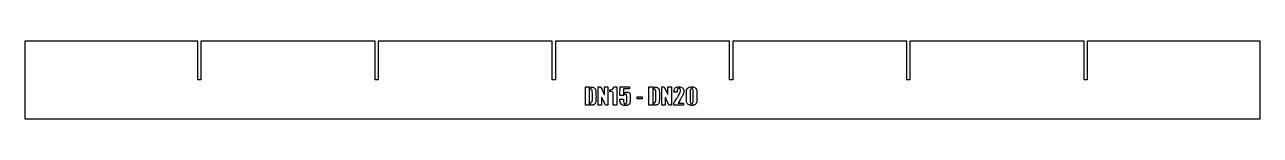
# Model space of a CAD drawing. Header units: millimetres. Extents: x -335 to 455, y 5 to 55.
import ezdxf

# ---------------------------------------------------------------- set-up
doc = ezdxf.new("R2010")
doc.units = ezdxf.units.MM
doc.layers.add('6200002991_5', color=7, linetype='Continuous', true_color=0xffffff)
doc.layers.add('Default', color=7, linetype='Continuous', true_color=0xffffff)

# ---------------------------------------------------------------- blocks, each defined once
blk = doc.blocks.new('SE4')
at = {"layer": '6200002991_5', "color": 7, "linetype": 'Continuous', "true_color": 0xffffff}
for p, q in [((40.94, 101.62), (40.94, 51.62)), ((151.61, 101.62), (40.94, 101.62)), ((151.61, 76.62), (151.61, 101.62)), ((153.61, 101.62), (153.61, 76.62)), ((264.95, 101.62), (153.61, 101.62)), ((264.95, 76.62), (264.95, 101.62)), ((266.95, 101.62), (266.95, 76.62)), ((378.28, 101.62), (266.95, 101.62)), ((378.28, 76.62), (378.28, 101.62)), ((380.28, 101.62), (380.28, 76.62)), ((491.61, 101.62), (380.28, 101.62)), ((491.61, 76.62), (491.61, 101.62)), ((493.61, 101.62), (493.61, 76.62)), ((604.94, 101.62), (493.61, 101.62)), ((604.94, 76.62), (604.94, 101.62)), ((606.94, 101.62), (606.94, 76.62)), ((718.27, 101.62), (606.94, 101.62)), ((718.27, 76.62), (718.27, 101.62)), ((830.94, 101.62), (720.27, 101.62)), ((720.27, 101.62), (720.27, 76.62)), ((830.94, 51.62), (830.94, 101.62)), ((153.61, 76.62), (151.61, 76.62)), ((266.95, 76.62), (264.95, 76.62)), ((380.28, 76.62), (378.28, 76.62)), ((399.46, 60.51), (399.46, 72.13)), ((399.46, 72.13), (401.92, 72.13)), ((401.92, 72.13), (401.92, 60.51)), ((402.46, 70.78), (402.46, 72.13)), ((407.58, 60.51), (407.58, 72.13)), ((407.58, 72.13), (409.22, 72.13)), ((409.22, 72.13), (411.46, 67.25)), ((411.57, 67.25), (411.57, 72.13)), ((411.57, 72.13), (413.8, 72.13)), ((413.8, 72.13), (413.8, 60.51)), ((417.57, 72.13), (419.56, 72.13)), ((419.56, 72.13), (419.56, 60.51)), ((421.55, 66.64), (421.66, 72.13)), ((421.66, 72.13), (427.54, 72.13)), ((427.54, 72.13), (427.54, 70.93)), ((440.08, 60.51), (440.08, 72.13)), ((440.08, 72.13), (442.54, 72.13)), ((442.54, 72.13), (442.54, 60.51)), ((443.08, 70.78), (443.08, 72.13)), ((448.21, 60.51), (448.21, 72.13)), ((448.21, 72.13), (449.84, 72.13)), ((449.84, 72.13), (452.09, 67.25)), ((452.2, 67.25), (452.2, 72.13)), ((452.2, 72.13), (454.43, 72.13)), ((454.43, 72.13), (454.43, 60.51)), ((458.92, 72.33), (458.92, 71.17)), ((459.48, 71.17), (459.48, 72.33)), ((467.07, 72.29), (467.07, 70.96)), ((467.63, 70.96), (467.63, 72.29)), ((493.61, 76.62), (491.61, 76.62)), ((606.94, 76.62), (604.94, 76.62)), ((720.27, 76.62), (718.27, 76.62)), ((409.94, 65.38), (409.81, 65.38)), ((409.81, 65.38), (409.81, 60.51)), ((412.19, 60.51), (409.94, 65.38)), ((411.46, 67.25), (411.57, 67.25)), ((415.1, 69.3), (415.1, 70.23)), ((421.5, 64.37), (423.82, 64.37)), ((423.69, 66.64), (421.55, 66.64)), ((423.69, 70.93), (423.69, 66.64)), ((427.54, 70.93), (423.69, 70.93)), ((424.25, 67.25), (424.25, 68.17)), ((432.55, 64.44), (432.55, 65.78)), ((432.55, 65.78), (435.83, 65.78)), ((435.83, 64.44), (432.55, 64.44)), ((435.83, 65.78), (435.83, 64.44)), ((450.56, 65.38), (450.43, 65.38)), ((450.43, 65.38), (450.43, 60.51)), ((452.82, 60.51), (450.56, 65.38)), ((452.09, 67.25), (452.2, 67.25)), ((458.08, 68.72), (456.08, 68.72)), ((401.92, 60.51), (399.46, 60.51)), ((402.46, 60.51), (402.46, 61.87)), ((409.81, 60.51), (407.58, 60.51)), ((413.8, 60.51), (412.19, 60.51)), ((419.56, 60.51), (417.24, 60.51)), ((424.61, 61.4), (424.61, 60.26)), ((425.17, 60.26), (425.17, 61.44)), ((442.54, 60.51), (440.08, 60.51)), ((443.08, 60.51), (443.08, 61.87)), ((450.43, 60.51), (448.21, 60.51)), ((454.43, 60.51), (452.82, 60.51)), ((455.99, 60.51), (455.99, 61.78)), ((462.13, 60.51), (455.99, 60.51)), ((458.7, 61.84), (462.13, 61.84)), ((462.13, 61.84), (462.13, 60.51)), ((467.12, 61.63), (467.12, 60.29)), ((467.68, 60.29), (467.68, 61.63)), ((40.94, 51.62), (830.94, 51.62))]:
    blk.add_line(p, q, dxfattribs=at)
for points, knots in [([(402.46, 72.13), (402.96, 72.13), (403.34, 72.12), (403.87, 72.06), (404.13, 72.02), (404.36, 71.95), (404.6, 71.88), (404.8, 71.79), (404.98, 71.67), (405.17, 71.56), (405.33, 71.41), (405.47, 71.25), (405.61, 71.08), (405.72, 70.93), (405.79, 70.8), (405.87, 70.66), (405.93, 70.44), (405.98, 70.14), (406.04, 69.83), (406.09, 69.29), (406.14, 68.49), (406.19, 67.7), (406.21, 66.93), (406.21, 64.8), (406.11, 63.43), (405.88, 62.06), (405.83, 61.75), (405.68, 61.45), (405.43, 61.17), (405.34, 61.06), (405.21, 60.95), (405.04, 60.85), (404.87, 60.74), (404.7, 60.66), (404.54, 60.63), (404.36, 60.59), (404.18, 60.56), (403.8, 60.52), (403.52, 60.51), (403.14, 60.51), (402.91, 60.51), (402.69, 60.51), (402.46, 60.51)], [0, 0, 0, 0, 0.057249, 0.057249, 0.114498, 0.114498, 0.114498, 0.155338, 0.155338, 0.155338, 0.194109, 0.194109, 0.194109, 0.227198, 0.227198, 0.227198, 0.26832, 0.26832, 0.26832, 0.366869, 0.366869, 0.366869, 0.502256, 0.502256, 0.751521, 0.751521, 0.751521, 0.811916, 0.811916, 0.811916, 0.842397, 0.842397, 0.842397, 0.875424, 0.875424, 0.875424, 0.917177, 0.917177, 0.95893, 0.95893, 0.95893, 1, 1, 1, 1]), ([(415.1, 70.23), (415.97, 70.33), (416.61, 70.6), (417.02, 71.04), (417.24, 71.28), (417.43, 71.64), (417.57, 72.13)], [0, 0, 0, 0, 0.633257, 0.633257, 0.633257, 1, 1, 1, 1]), ([(443.08, 72.13), (443.58, 72.13), (443.96, 72.12), (444.5, 72.06), (444.75, 72.02), (444.98, 71.95), (445.22, 71.88), (445.43, 71.79), (445.61, 71.67), (445.79, 71.56), (445.95, 71.41), (446.09, 71.25), (446.23, 71.08), (446.35, 70.93), (446.42, 70.8), (446.49, 70.66), (446.55, 70.44), (446.61, 70.14), (446.66, 69.83), (446.71, 69.29), (446.76, 68.49), (446.81, 67.7), (446.84, 66.93), (446.84, 64.8), (446.73, 63.43), (446.51, 62.06), (446.45, 61.75), (446.3, 61.45), (446.06, 61.17), (445.96, 61.06), (445.83, 60.95), (445.66, 60.85), (445.49, 60.74), (445.33, 60.66), (445.16, 60.63), (444.98, 60.59), (444.8, 60.56), (444.62, 60.54), (444.43, 60.52), (444.15, 60.51), (443.77, 60.51), (443.54, 60.51), (443.31, 60.51), (443.08, 60.51)], [0, 0, 0, 0, 0.057249, 0.057249, 0.114498, 0.114498, 0.114498, 0.155338, 0.155338, 0.155338, 0.194109, 0.194109, 0.194109, 0.227198, 0.227198, 0.227198, 0.26832, 0.26832, 0.26832, 0.366869, 0.366869, 0.366869, 0.502256, 0.502256, 0.751521, 0.751521, 0.751521, 0.811916, 0.811916, 0.811916, 0.842397, 0.842397, 0.842397, 0.875424, 0.875424, 0.875424, 0.908163, 0.908163, 0.908163, 0.958926, 0.958926, 0.958926, 1, 1, 1, 1]), ([(456.08, 68.72), (456.08, 69.38), (456.12, 69.9), (456.18, 70.26), (456.24, 70.62), (456.4, 70.96), (456.62, 71.28), (456.85, 71.6), (457.17, 71.86), (457.59, 72.05), (458, 72.24), (458.45, 72.33), (458.92, 72.33)], [0, 0, 0, 0, 0.293108, 0.293108, 0.293108, 0.504848, 0.504848, 0.504848, 0.740095, 0.740095, 0.740095, 1, 1, 1, 1]), ([(458.92, 71.17), (458.7, 71.14), (458.5, 71.01), (458.32, 70.75), (458.25, 70.65), (458.2, 70.48), (458.15, 70.25), (458.1, 70.01), (458.08, 69.74), (458.08, 69.45), (458.08, 69.21), (458.08, 68.96), (458.08, 68.72)], [0, 0, 0, 0, 0.266791, 0.266791, 0.266791, 0.456554, 0.456554, 0.456554, 0.739007, 0.739007, 0.739007, 1, 1, 1, 1]), ([(461.58, 71.53), (462.13, 70.99), (462.41, 70.32), (462.41, 68.81), (462.25, 68.13), (461.93, 67.43), (461.6, 66.72), (461.3, 66.08), (460.98, 65.51), (460.4, 64.45), (459.65, 63.23), (458.7, 61.84)], [0, 0, 0, 0, 0.223163, 0.223163, 0.404719, 0.404719, 0.404719, 0.602261, 0.602261, 0.602261, 1, 1, 1, 1]), ([(459.48, 72.33), (459.9, 72.33), (460.28, 72.26), (460.64, 72.12), (461, 71.99), (461.31, 71.79), (461.58, 71.53)], [0, 0, 0, 0, 0.514412, 0.514412, 0.514412, 1, 1, 1, 1]), ([(460.02, 70.78), (459.95, 70.91), (459.87, 71), (459.79, 71.06), (459.7, 71.13), (459.6, 71.15), (459.48, 71.17)], [0, 0, 0, 0, 0.533192, 0.533192, 0.533192, 1, 1, 1, 1]), ([(464.11, 69.89), (464.11, 70.11), (464.15, 70.32), (464.3, 70.73), (464.42, 70.93), (464.56, 71.13), (464.84, 71.5), (465.19, 71.8), (465.65, 71.99), (466.09, 72.17), (466.55, 72.29), (467.07, 72.29)], [0, 0, 0, 0, 0.15931, 0.15931, 0.31862, 0.31862, 0.31862, 0.653065, 0.653065, 0.653065, 1, 1, 1, 1]), ([(467.63, 72.29), (467.86, 72.29), (468.1, 72.26), (468.36, 72.21), (468.61, 72.17), (468.84, 72.09), (469.25, 71.92), (469.45, 71.81), (469.83, 71.5), (469.99, 71.33), (470.12, 71.15), (470.41, 70.75), (470.59, 70.33), (470.64, 69.86), (470.69, 69.4), (470.72, 68.53), (470.72, 67.28), (470.72, 66.63), (470.72, 65.97), (470.72, 65.32), (470.72, 64.08), (470.69, 63.21), (470.63, 62.71), (470.57, 62.26), (470.42, 61.84), (470.15, 61.47), (470.01, 61.29), (469.85, 61.11), (469.49, 60.82), (469.28, 60.7), (469.06, 60.61), (468.83, 60.52), (468.61, 60.44), (468.38, 60.38), (468.15, 60.33), (467.92, 60.29), (467.68, 60.29)], [0, 0, 0, 0, 0.047227, 0.047227, 0.047227, 0.092437, 0.092437, 0.137647, 0.137647, 0.182857, 0.182857, 0.182857, 0.272949, 0.272949, 0.272949, 0.438578, 0.438578, 0.438578, 0.564833, 0.564833, 0.564833, 0.732306, 0.732306, 0.732306, 0.818344, 0.818344, 0.818344, 0.863555, 0.863555, 0.908765, 0.908765, 0.908765, 0.954867, 0.954867, 0.954867, 1, 1, 1, 1]), ([(402.46, 61.87), (402.78, 61.92), (403.04, 61.99), (403.23, 62.1), (403.47, 62.23), (403.63, 62.48), (403.71, 62.83), (403.78, 63.17), (403.84, 63.5), (403.87, 63.82), (403.91, 64.12), (403.93, 64.49), (403.93, 65.43), (403.93, 65.91), (403.93, 66.76), (403.93, 67.16), (403.93, 67.91), (403.91, 68.39), (403.86, 68.95), (403.81, 69.51), (403.77, 69.89), (403.71, 70.09), (403.66, 70.29), (403.5, 70.47), (403.24, 70.64), (403.08, 70.74), (402.82, 70.78), (402.46, 70.78)], [0, 0, 0, 0, 0.076729, 0.076729, 0.076729, 0.162102, 0.162102, 0.162102, 0.257403, 0.257403, 0.257403, 0.358699, 0.358699, 0.479923, 0.479923, 0.601147, 0.601147, 0.744637, 0.744637, 0.744637, 0.853535, 0.853535, 0.853535, 0.924021, 0.924021, 0.924021, 1, 1, 1, 1]), ([(417.24, 60.51), (417.24, 62.79), (417.24, 65.07), (417.24, 67.35), (417.24, 67.8), (417.22, 68.1), (417.12, 68.43), (417.07, 68.56), (417.01, 68.67), (416.9, 68.84), (416.75, 68.96), (416.56, 69.05), (416.3, 69.16), (415.93, 69.24), (415.45, 69.29), (415.36, 69.29), (415.25, 69.29), (415.1, 69.3)], [0, 0, 0, 0, 0.665074, 0.665074, 0.665074, 0.731149, 0.731149, 0.797223, 0.797223, 0.797223, 0.854865, 0.854865, 0.854865, 0.966469, 0.966469, 0.966469, 1, 1, 1, 1]), ([(424.61, 60.26), (424.32, 60.26), (424.04, 60.29), (423.76, 60.35), (423.49, 60.4), (423.22, 60.51), (422.95, 60.64), (422.43, 60.88), (422.06, 61.23), (421.86, 61.68), (421.62, 62.22), (421.5, 63.02), (421.5, 64.08), (421.5, 64.17), (421.5, 64.27), (421.5, 64.37)], [0, 0, 0, 0, 0.142898, 0.142898, 0.142898, 0.287461, 0.287461, 0.287461, 0.545112, 0.545112, 0.545112, 0.951942, 0.951942, 0.951942, 1, 1, 1, 1]), ([(423.82, 64.37), (423.82, 64.24), (423.82, 64.11), (423.82, 63.99), (423.82, 63.16), (423.85, 62.6), (423.95, 61.99), (424.04, 61.77), (424.17, 61.63), (424.3, 61.5), (424.45, 61.42), (424.61, 61.4)], [0, 0, 0, 0, 0.114576, 0.114576, 0.114576, 0.480264, 0.480264, 0.845951, 0.845951, 0.845951, 1, 1, 1, 1]), ([(424.25, 68.17), (424.5, 68.42), (424.76, 68.6), (425.06, 68.72), (425.36, 68.83), (425.65, 68.88), (426.69, 68.88), (427.24, 68.68), (427.59, 68.29), (427.96, 67.89), (428.13, 67.06), (428.13, 65.81), (428.13, 65.21), (428.13, 64.62), (428.13, 64.03), (428.13, 63.22), (428.1, 62.62), (428.03, 62.24), (427.96, 61.85), (427.8, 61.51), (427.54, 61.21), (427.3, 60.91), (426.98, 60.68), (426.57, 60.51), (426.37, 60.43), (426.13, 60.38), (425.85, 60.33), (425.58, 60.28), (425.35, 60.26), (425.17, 60.26)], [0, 0, 0, 0, 0.07179, 0.07179, 0.07179, 0.127284, 0.127284, 0.270756, 0.270756, 0.270756, 0.460243, 0.460243, 0.460243, 0.590494, 0.590494, 0.590494, 0.72215, 0.72215, 0.72215, 0.80672, 0.80672, 0.80672, 0.895442, 0.895442, 0.895442, 0.949738, 0.949738, 0.949738, 1, 1, 1, 1]), ([(425.17, 61.44), (425.25, 61.46), (425.32, 61.48), (425.39, 61.51), (425.46, 61.55), (425.52, 61.6), (425.58, 61.67), (425.64, 61.74), (425.7, 61.82), (425.78, 61.99), (425.81, 62.08), (425.82, 62.19), (425.85, 62.69), (425.82, 63.19), (425.82, 64.49), (425.82, 65.29), (425.82, 66.08), (425.82, 66.36), (425.8, 66.59), (425.77, 66.77), (425.74, 66.95), (425.7, 67.09), (425.63, 67.21), (425.53, 67.41), (425.3, 67.51), (424.83, 67.51), (424.71, 67.49), (424.46, 67.4), (424.35, 67.34), (424.25, 67.25)], [0, 0, 0, 0, 0.030225, 0.030225, 0.030225, 0.06308, 0.06308, 0.06308, 0.100863, 0.100863, 0.138646, 0.138646, 0.138646, 0.334961, 0.334961, 0.646862, 0.646862, 0.646862, 0.737019, 0.737019, 0.737019, 0.79793, 0.79793, 0.79793, 0.91821, 0.91821, 0.959105, 0.959105, 1, 1, 1, 1]), ([(443.08, 61.87), (443.4, 61.92), (443.66, 61.99), (443.85, 62.1), (444.09, 62.23), (444.25, 62.48), (444.33, 62.83), (444.4, 63.17), (444.46, 63.5), (444.5, 63.82), (444.53, 64.12), (444.55, 64.49), (444.55, 65.43), (444.55, 65.91), (444.55, 66.76), (444.55, 67.16), (444.55, 67.91), (444.53, 68.39), (444.48, 68.95), (444.44, 69.51), (444.39, 69.89), (444.34, 70.09), (444.29, 70.29), (444.13, 70.47), (443.86, 70.64), (443.7, 70.74), (443.44, 70.78), (443.08, 70.78)], [0, 0, 0, 0, 0.076722, 0.076722, 0.076722, 0.162088, 0.162088, 0.162088, 0.25738, 0.25738, 0.25738, 0.358667, 0.358667, 0.47988, 0.47988, 0.601094, 0.601094, 0.74457, 0.74457, 0.74457, 0.853428, 0.853428, 0.853428, 0.924028, 0.924028, 0.924028, 1, 1, 1, 1]), ([(455.99, 61.78), (456.63, 62.82), (457.21, 63.76), (457.74, 64.61), (458.35, 65.6), (458.76, 66.26), (458.96, 66.62), (459.28, 67.16), (459.52, 67.54), (459.65, 67.8), (459.84, 68.18), (460, 68.55), (460.11, 68.92), (460.22, 69.28), (460.27, 69.57), (460.27, 70.23), (460.19, 70.55), (460.02, 70.78)], [0, 0, 0, 0, 0.326925, 0.326925, 0.326925, 0.557375, 0.557375, 0.557375, 0.691271, 0.691271, 0.691271, 0.810852, 0.810852, 0.810852, 0.880003, 0.880003, 1, 1, 1, 1]), ([(467.12, 60.29), (466.88, 60.29), (466.65, 60.32), (466.43, 60.36), (466.21, 60.4), (465.98, 60.49), (465.72, 60.59), (465.27, 60.78), (464.89, 61.05), (464.31, 61.82), (464.14, 62.25), (464.09, 62.73), (464.04, 63.2), (464.02, 64.06), (464.02, 65.32), (464.02, 65.97), (464.02, 66.63), (464.02, 67.28), (464.02, 68.52), (464.04, 69.38), (464.11, 69.89)], [0, 0, 0, 0, 0.060626, 0.060626, 0.060626, 0.126029, 0.126029, 0.126029, 0.249714, 0.249714, 0.373398, 0.373398, 0.373398, 0.599722, 0.599722, 0.599722, 0.771776, 0.771776, 0.771776, 1, 1, 1, 1]), ([(466.88, 70.88), (466.84, 70.84), (466.76, 70.75), (466.65, 70.58), (466.54, 70.41), (466.47, 69.96), (466.47, 69.23), (466.47, 67.35), (466.47, 65.47), (466.47, 63.59), (466.47, 62.79), (466.51, 62.32), (466.57, 62.16), (466.62, 62), (466.71, 61.88), (466.88, 61.7), (466.99, 61.65), (467.12, 61.63)], [0, 0, 0, 0, 0.039596, 0.039596, 0.039596, 0.182053, 0.182053, 0.182053, 0.766642, 0.766642, 0.766642, 0.915989, 0.915989, 0.915989, 0.956314, 0.956314, 1, 1, 1, 1]), ([(468.15, 62.2), (468.22, 62.43), (468.26, 62.93), (468.26, 63.69), (468.26, 65.53), (468.26, 67.38), (468.26, 69.23), (468.26, 69.87), (468.22, 70.3), (468.13, 70.53), (468.03, 70.76), (467.87, 70.9), (467.63, 70.96)], [0, 0, 0, 0, 0.165621, 0.165621, 0.165621, 0.778845, 0.778845, 0.778845, 0.924036, 0.924036, 0.924036, 1, 1, 1, 1])]:
    blk.add_open_spline(points, degree=3, knots=knots, dxfattribs=at)
for points in [[(467.07, 70.96), (466.99, 70.94), (466.92, 70.91), (466.88, 70.88)], [(467.68, 61.63), (467.89, 61.7), (468.04, 61.89), (468.15, 62.2)]]:
    blk.add_open_spline(points, degree=3, dxfattribs=at)

msp = doc.modelspace()

# ---------------------------------------------------------------- block references
at = {"layer": 'Default'}
msp.add_blockref('SE4', (-375.94, -46.62), dxfattribs=at)

doc.saveas('drawing.dxf')
